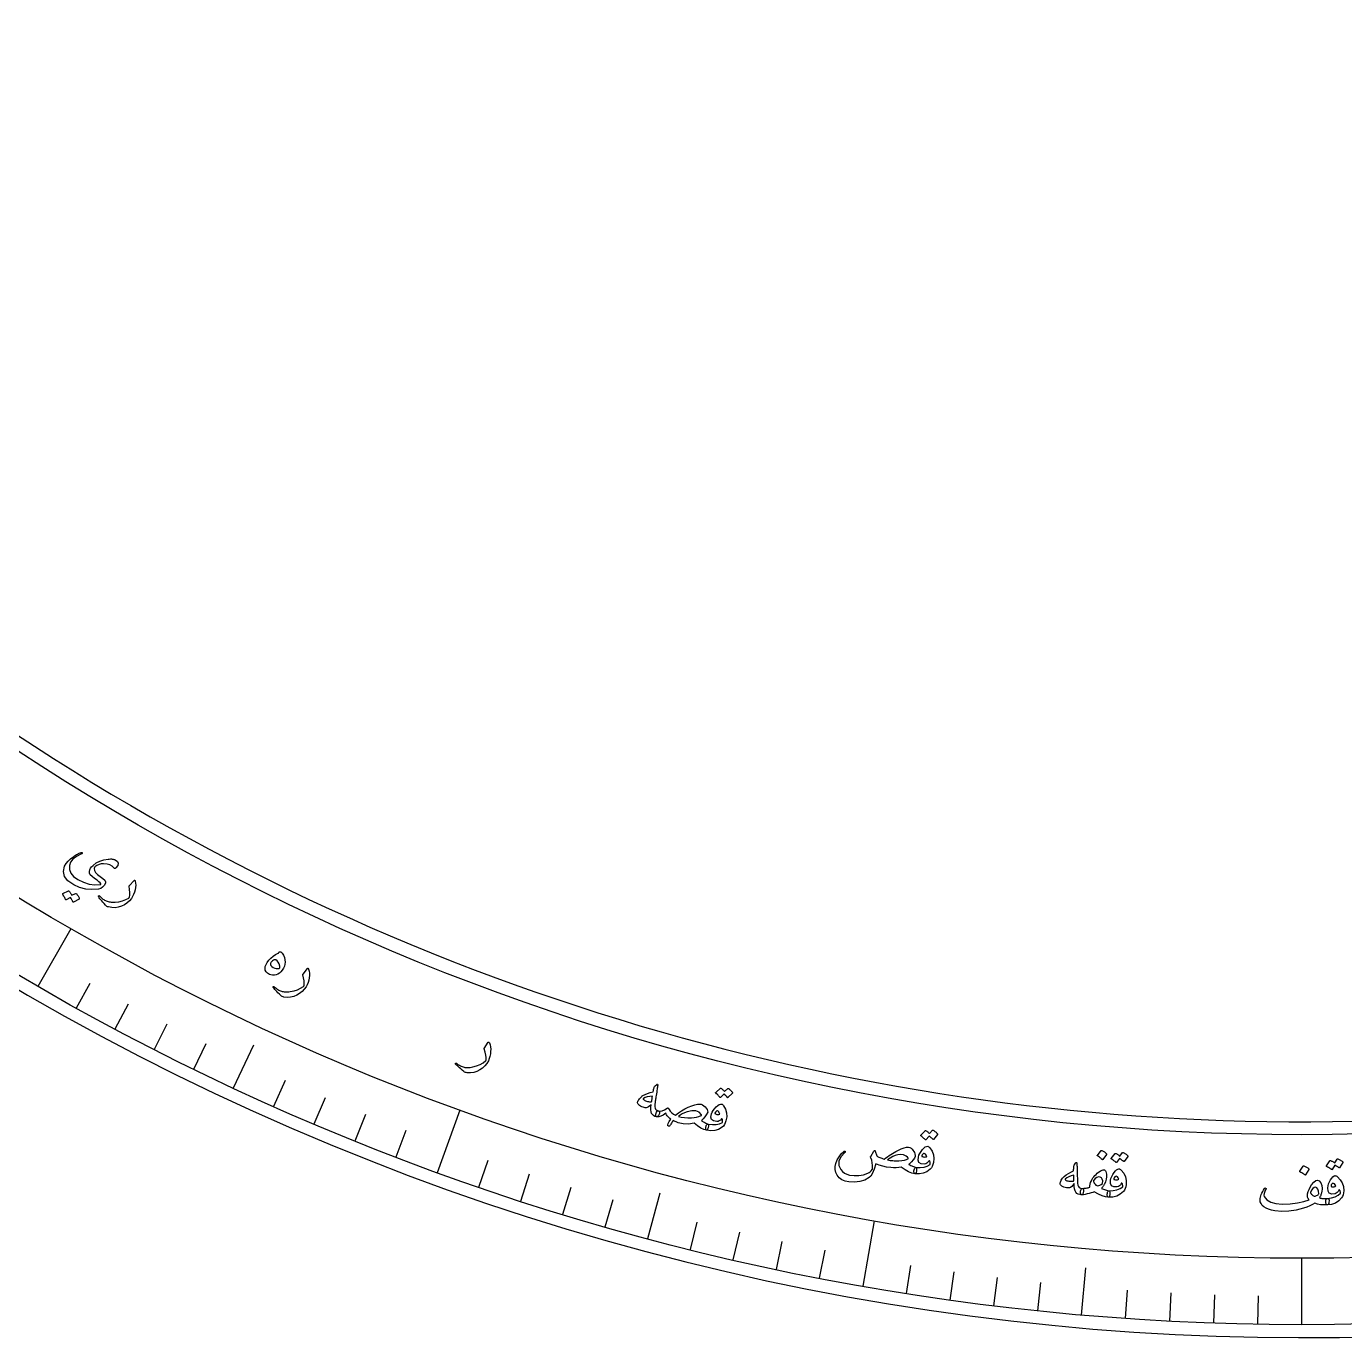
# Model space of a CAD drawing. Header units: millimetres. Extents: x -68 to 68, y -68 to 78.
# Drawn here: x -33.89 to 1.13, y -67.5 to -32.64 of the extents above; entities that cross this region are included whole.
import ezdxf

# ---------------------------------------------------------------- set-up
doc = ezdxf.new("R2010")
doc.units = ezdxf.units.MM
for name, color, linetype in [('CUT_INNER', 6, 'Continuous'), ('CUT_OUTER', 1, 'Continuous'), ('ENGRAVE', 7, 'Continuous'), ('ENGRAVE_FINE', 8, 'Continuous'), ('TEXT', 5, 'Continuous')]:
    doc.layers.add(name, color=color, linetype=linetype)

msp = doc.modelspace()

# ---------------------------------------------------------------- linework, layer by layer
at = {"layer": 'CUT_INNER'}
msp.add_arc((0.0001, -0.0002), 61.7624, 92.285139, 12.656461, dxfattribs=at)
at = {"layer": 'CUT_OUTER'}
msp.add_arc((0.0002, -0.0002), 67.4998, 179.843006, 0.000133, dxfattribs=at)
at = {"layer": 'ENGRAVE'}
for points in [[(-33.5779, -58.1586), (-32.6943, -56.6282)], [(-28.3812, -60.8638), (-27.8478, -59.7198)], [(-22.9686, -63.1058), (-22.3642, -61.4452)], [(-17.3812, -64.8675), (-17.0545, -63.6482)], [(-11.6615, -66.1355), (-11.3546, -64.3952)], [(0, -67.1557), (0, -65.3886)], [(-5.853, -66.9002), (-5.743, -65.6428)]]:
    msp.add_lwpolyline(points, dxfattribs=at)
for radius in [67.1557, 65.3886, 62.1068]:
    msp.add_circle((0, 0), radius, dxfattribs=at)
at = {"layer": 'ENGRAVE_FINE'}
for points in [[(-32.5578, -58.7357), (-32.1906, -58.0733)], [(-31.5277, -59.295), (-31.1722, -58.6263)], [(-30.4881, -59.8362), (-30.1442, -59.1614)], [(-29.4391, -60.3592), (-29.1071, -59.6785)], [(-27.3147, -61.3498), (-27.0067, -60.658)], [(-26.2398, -61.8172), (-25.9439, -61.12)], [(-25.157, -62.2657), (-24.8733, -61.5635)], [(-24.0665, -62.6953), (-23.7951, -61.9882)], [(-21.8638, -63.497), (-21.6172, -62.7809)], [(-20.7523, -63.8689), (-20.5182, -63.1486)], [(-19.6344, -64.2214), (-19.413, -63.4971)], [(-18.5106, -64.5543), (-18.3019, -63.8262)], [(-16.2464, -65.1609), (-16.0632, -64.4261)], [(-15.1068, -65.4346), (-14.9364, -64.6966)], [(-13.9625, -65.6882), (-13.805, -64.9474)], [(-12.8139, -65.9219), (-12.6694, -65.1785)], [(-10.5055, -66.329), (-10.387, -65.5809)], [(-9.3463, -66.5022), (-9.2409, -65.7522)], [(-8.1842, -66.6552), (-8.0919, -65.9035)], [(-7.0197, -66.7879), (-6.9405, -66.0347)], [(-4.6845, -66.9922), (-4.6317, -66.2367)], [(-3.5147, -67.0637), (-3.475, -66.3074)], [(-2.3437, -67.1148), (-2.3173, -66.358)], [(-1.172, -67.1455), (-1.1588, -66.3883)]]:
    msp.add_lwpolyline(points, dxfattribs=at)
at = {"layer": 'TEXT'}
for points in [[(-31.5685, -55.0151), (-31.6111, -54.967), (-31.6696, -54.9324), (-31.744, -54.9111), (-31.8343, -54.9032), (-31.8977, -54.9086), (-31.9572, -54.9245), (-32.0128, -54.9508), (-32.0645, -54.9877), (-32.0725, -54.9963), (-32.0788, -55.0066), (-32.0833, -55.0185), (-32.0859, -55.032), (-32.0803, -55.0819), (-32.0521, -55.1336), (-32.0012, -55.1869), (-31.9277, -55.2417), (-31.8546, -55.2949), (-31.8066, -55.3425), (-31.7838, -55.3846), (-31.7862, -55.4212), (-31.8189, -55.4818), (-31.8613, -55.5283), (-31.9133, -55.5605), (-31.975, -55.5783), (-32.1457, -55.5906), (-32.312, -55.5759), (-32.4736, -55.5342), (-32.6305, -55.4656), (-32.784, -55.3602), (-32.8751, -55.2419), (-32.9041, -55.1109), (-32.871, -54.9674), (-32.8338, -54.9), (-32.7813, -54.834), (-32.7137, -54.7694), (-32.6311, -54.7061), (-32.6058, -54.6899), (-32.5807, -54.6746), (-32.5558, -54.6603), (-32.531, -54.647), (-32.5063, -54.6347), (-32.4815, -54.6233), (-32.4565, -54.6127), (-32.4314, -54.6031), (-32.4192, -54.6001), (-32.4105, -54.6012), (-32.4053, -54.6062), (-32.4035, -54.6152), (-32.4049, -54.6243), (-32.4085, -54.632), (-32.4144, -54.6384), (-32.4225, -54.6435), (-32.5531, -54.7114), (-32.6504, -54.7847), (-32.7143, -54.8636), (-32.7446, -54.9483), (-32.7442, -55.0567), (-32.7072, -55.155), (-32.6335, -55.2431), (-32.5232, -55.3207), (-32.3677, -55.3961), (-32.216, -55.4439), (-32.0684, -55.4642), (-31.9249, -55.4569), (-31.9153, -55.4548), (-31.9096, -55.4504), (-31.9079, -55.4438), (-31.91, -55.4349), (-31.926, -55.4116), (-31.9592, -55.3805), (-32.0094, -55.3416), (-32.0768, -55.295), (-32.1436, -55.2445), (-32.1887, -55.196), (-32.2123, -55.1497), (-32.2144, -55.1056), (-32.202, -55.0624), (-32.1816, -55.0215), (-32.1532, -54.9827), (-32.1168, -54.9462), (-32.031, -54.8828), (-31.9352, -54.8341), (-31.8294, -54.8003), (-31.7135, -54.7811), (-31.6839, -54.7778), (-31.656, -54.7762), (-31.6299, -54.7763), (-31.6056, -54.7781), (-31.5831, -54.7814), (-31.5625, -54.786), (-31.5438, -54.792), (-31.5269, -54.7994), (-31.4682, -54.8409), (-31.4459, -54.89), (-31.4598, -54.9469), (-31.51, -55.0116), (-31.5285, -55.0262), (-31.5443, -55.0316), (-31.5577, -55.0279), (-31.5685, -55.0151)], [(-32.5744, -55.6911), (-32.5711, -55.6903), (-32.5675, -55.6908), (-32.5636, -55.6925), (-32.5593, -55.6956), (-32.5465, -55.7111), (-32.5346, -55.7269), (-32.5236, -55.7431), (-32.5134, -55.7595), (-32.5041, -55.7764), (-32.4956, -55.794), (-32.4878, -55.8122), (-32.4808, -55.831), (-32.4802, -55.8358), (-32.4811, -55.8401), (-32.4836, -55.8437), (-32.4877, -55.8466), (-32.6395, -55.9242), (-32.6426, -55.9246), (-32.6459, -55.9227), (-32.6492, -55.9186), (-32.6525, -55.9122), (-32.6544, -55.9071), (-32.6579, -55.8995), (-32.663, -55.8895), (-32.6698, -55.877), (-32.6782, -55.8619), (-32.6883, -55.844), (-32.7001, -55.8234), (-32.7136, -55.7999), (-32.833, -55.859), (-32.8376, -55.8603), (-32.8418, -55.8588), (-32.8454, -55.8546), (-32.8486, -55.8477), (-32.8513, -55.8417), (-32.8558, -55.8324), (-32.862, -55.82), (-32.87, -55.8044), (-32.8798, -55.7854), (-32.8919, -55.763), (-32.906, -55.7371), (-32.9223, -55.7078), (-32.9234, -55.7038), (-32.9231, -55.7007), (-32.9213, -55.6985), (-32.9182, -55.6971), (-32.7672, -55.6261), (-32.7639, -55.6253), (-32.7603, -55.6258), (-32.7564, -55.6276), (-32.7521, -55.6306), (-32.7408, -55.6432), (-32.7304, -55.6562), (-32.7209, -55.6697), (-32.7121, -55.6837), (-32.7042, -55.698), (-32.6969, -55.7126), (-32.6903, -55.7275), (-32.6845, -55.7426)], [(-31.0218, -55.3446), (-31.0192, -55.3422), (-31.0167, -55.3404), (-31.0144, -55.3394), (-31.0122, -55.3392), (-31.0074, -55.3413), (-31.0029, -55.3466), (-30.9988, -55.3548), (-30.995, -55.3661), (-30.985, -55.4187), (-30.9821, -55.4744), (-30.9865, -55.5335), (-30.998, -55.5958), (-31.0157, -55.66), (-31.0382, -55.7204), (-31.0657, -55.777), (-31.098, -55.8297), (-31.1523, -55.8926), (-31.2147, -55.9473), (-31.285, -55.9937), (-31.3633, -56.0319), (-31.4469, -56.0592), (-31.5322, -56.0718), (-31.6192, -56.0696), (-31.7077, -56.0525), (-31.73, -56.0454), (-31.7506, -56.0352), (-31.7695, -56.022), (-31.7866, -56.0056), (-31.8235, -55.9637), (-31.8566, -55.9254), (-31.8858, -55.8907), (-31.9112, -55.8597), (-31.9326, -55.8325), (-31.95, -55.809), (-31.9634, -55.7893), (-31.9728, -55.7734), (-31.9743, -55.7693), (-31.9749, -55.7656), (-31.9748, -55.7624), (-31.9738, -55.7597), (-31.9716, -55.7568), (-31.969, -55.7543), (-31.9659, -55.7524), (-31.9622, -55.7511), (-31.9583, -55.7508), (-31.9544, -55.7518), (-31.9504, -55.7542), (-31.9464, -55.758), (-31.9224, -55.7818), (-31.8988, -55.8035), (-31.8757, -55.8231), (-31.8531, -55.8407), (-31.8307, -55.8564), (-31.8084, -55.8702), (-31.7862, -55.8823), (-31.764, -55.8925), (-31.7411, -55.9012), (-31.7163, -55.9085), (-31.6899, -55.9144), (-31.6618, -55.9191), (-31.6319, -55.9222), (-31.6001, -55.9238), (-31.5666, -55.9239), (-31.5312, -55.9224), (-31.4282, -55.9113), (-31.3332, -55.8896), (-31.2464, -55.8574), (-31.1678, -55.8146), (-31.1621, -55.8107), (-31.1572, -55.8054), (-31.1531, -55.7985), (-31.1497, -55.7901), (-31.1413, -55.7341), (-31.1398, -55.6675), (-31.1453, -55.5902), (-31.1577, -55.5022), (-31.1576, -55.4971), (-31.1568, -55.4929), (-31.1555, -55.4896), (-31.1536, -55.4871)], [(-27.1604, -57.2402), (-27.1426, -57.2404), (-27.1255, -57.2468), (-27.109, -57.2595), (-27.0931, -57.2784), (-27.0587, -57.3361), (-27.0342, -57.3949), (-27.0198, -57.4546), (-27.0154, -57.5153), (-27.0202, -57.5742), (-27.0343, -57.63), (-27.0576, -57.6828), (-27.0903, -57.7325), (-27.1269, -57.7747), (-27.1664, -57.8089), (-27.2088, -57.8353), (-27.254, -57.8537), (-27.3001, -57.8639), (-27.3451, -57.8655), (-27.3889, -57.8585), (-27.4316, -57.8429), (-27.4832, -57.8137), (-27.5196, -57.7781), (-27.5408, -57.736), (-27.5469, -57.6876), (-27.5396, -57.6358), (-27.52, -57.5818), (-27.488, -57.5255), (-27.4437, -57.4671), (-27.3899, -57.4101), (-27.3304, -57.36), (-27.2651, -57.3169), (-27.1941, -57.2806), (-27.1914, -57.2787), (-27.1881, -57.2746), (-27.1844, -57.2684), (-27.1802, -57.2601), (-27.1753, -57.2512), (-27.1704, -57.2449), (-27.1654, -57.2412), (-27.1604, -57.2402)], [(-27.1719, -57.6838), (-27.1605, -57.6782), (-27.1541, -57.6671), (-27.1527, -57.6505), (-27.1563, -57.6285), (-27.1756, -57.5667), (-27.1998, -57.5182), (-27.2289, -57.483), (-27.263, -57.4611), (-27.2818, -57.456), (-27.3022, -57.4576), (-27.3242, -57.4661), (-27.3479, -57.4813), (-27.3698, -57.4995), (-27.3863, -57.5169), (-27.3975, -57.5334), (-27.4032, -57.5491), (-27.4044, -57.5824), (-27.3933, -57.6119), (-27.3698, -57.6375), (-27.3341, -57.6593), (-27.2912, -57.6763), (-27.2499, -57.6861), (-27.2101, -57.6886), (-27.1719, -57.6838)], [(-26.4186, -57.6839), (-26.4162, -57.6813), (-26.4139, -57.6793), (-26.4117, -57.6781), (-26.4096, -57.6777), (-26.4045, -57.6795), (-26.3996, -57.6843), (-26.3949, -57.6922), (-26.3902, -57.7032), (-26.3759, -57.7547), (-26.3686, -57.8101), (-26.3681, -57.8693), (-26.3745, -57.9324), (-26.3869, -57.9978), (-26.4044, -58.0598), (-26.4272, -58.1184), (-26.4552, -58.1736), (-26.5042, -58.2407), (-26.5619, -58.3003), (-26.6282, -58.3523), (-26.7031, -58.3966), (-26.7843, -58.4307), (-26.8682, -58.4502), (-26.9551, -58.455), (-27.0447, -58.4452), (-27.0676, -58.44), (-27.0889, -58.4315), (-27.1088, -58.4198), (-27.1271, -58.4049), (-27.1674, -58.3661), (-27.2034, -58.3306), (-27.2354, -58.2985), (-27.2632, -58.2696), (-27.2868, -58.2442), (-27.3061, -58.2222), (-27.321, -58.2037), (-27.3316, -58.1886), (-27.3334, -58.1846), (-27.3344, -58.181), (-27.3345, -58.1778), (-27.3337, -58.1751), (-27.3318, -58.1719), (-27.3294, -58.1693), (-27.3264, -58.1672), (-27.3229, -58.1655), (-27.3191, -58.1649), (-27.315, -58.1656), (-27.3109, -58.1677), (-27.3066, -58.1711), (-27.2807, -58.1929), (-27.2554, -58.2126), (-27.2308, -58.2303), (-27.2068, -58.246), (-27.1833, -58.2598), (-27.1599, -58.2718), (-27.1368, -58.282), (-27.1139, -58.2904), (-27.0903, -58.2971), (-27.065, -58.3024), (-27.0382, -58.3062), (-27.0098, -58.3085), (-26.9797, -58.3092), (-26.948, -58.3082), (-26.9145, -58.3055), (-26.8794, -58.3012), (-26.7776, -58.2818), (-26.6847, -58.2525), (-26.6009, -58.2132), (-26.5259, -58.1642), (-26.5206, -58.1599), (-26.5161, -58.1541), (-26.5126, -58.1469), (-26.5099, -58.1383), (-26.506, -58.0818), (-26.51, -58.0153), (-26.5218, -57.9387), (-26.5413, -57.852), (-26.5416, -57.8469), (-26.5412, -57.8427), (-26.5401, -57.8393), (-26.5384, -57.8367)], [(-21.6175, -59.6495), (-21.6153, -59.6467), (-21.6132, -59.6445), (-21.6111, -59.6432), (-21.609, -59.6426), (-21.6038, -59.6439), (-21.5985, -59.6483), (-21.5931, -59.6558), (-21.5876, -59.6664), (-21.5691, -59.7166), (-21.5573, -59.7711), (-21.552, -59.8301), (-21.5532, -59.8935), (-21.5602, -59.9597), (-21.5727, -60.0229), (-21.5905, -60.0832), (-21.6139, -60.1405), (-21.6573, -60.2114), (-21.7099, -60.2755), (-21.7717, -60.3327), (-21.8428, -60.3831), (-21.9209, -60.4237), (-22.003, -60.45), (-22.0892, -60.4619), (-22.1793, -60.4594), (-22.2025, -60.456), (-22.2245, -60.4494), (-22.2452, -60.4393), (-22.2647, -60.426), (-22.308, -60.3906), (-22.3469, -60.3582), (-22.3813, -60.3287), (-22.4114, -60.3023), (-22.437, -60.2788), (-22.458, -60.2585), (-22.4744, -60.2412), (-22.4862, -60.2271), (-22.4883, -60.2232), (-22.4896, -60.2197), (-22.4899, -60.2166), (-22.4894, -60.2138), (-22.4878, -60.2105), (-22.4856, -60.2076), (-22.4828, -60.2053), (-22.4794, -60.2034), (-22.4756, -60.2024), (-22.4716, -60.2028), (-22.4672, -60.2045), (-22.4627, -60.2076), (-22.4351, -60.2272), (-22.4083, -60.2447), (-22.3823, -60.2604), (-22.3572, -60.2741), (-22.3326, -60.2859), (-22.3083, -60.2959), (-22.2844, -60.3042), (-22.2609, -60.3107), (-22.2368, -60.3155), (-22.2112, -60.3187), (-22.1842, -60.3203), (-22.1557, -60.3203), (-22.1256, -60.3185), (-22.0941, -60.315), (-22.061, -60.3096), (-22.0263, -60.3023), (-21.9264, -60.2747), (-21.8363, -60.2379), (-21.7559, -60.1919), (-21.6852, -60.1369), (-21.6802, -60.1322), (-21.6762, -60.1261), (-21.6733, -60.1186), (-21.6714, -60.1098), (-21.6721, -60.0532), (-21.6815, -59.9872), (-21.6995, -59.9118), (-21.726, -59.827), (-21.7267, -59.822), (-21.7267, -59.8178), (-21.7259, -59.8143), (-21.7244, -59.8115)], [(-17.1413, -60.7727), (-17.1275, -60.7643), (-17.1188, -60.7653), (-17.1152, -60.7756), (-17.1166, -60.7953), (-17.1185, -60.8069), (-17.121, -60.823), (-17.124, -60.8436), (-17.1275, -60.8688), (-17.1317, -60.8986), (-17.1369, -60.9333), (-17.1429, -60.9729), (-17.1498, -61.0174), (-17.1565, -61.0612), (-17.1626, -61.1003), (-17.168, -61.1349), (-17.1726, -61.1649), (-17.1766, -61.1902), (-17.1799, -61.2107), (-17.1824, -61.2263), (-17.1841, -61.2372), (-17.1934, -61.306), (-17.1944, -61.3613), (-17.1871, -61.4029), (-17.1716, -61.4309), (-17.1587, -61.4436), (-17.1418, -61.4544), (-17.1209, -61.463), (-17.096, -61.4696), (-17.0819, -61.4761), (-17.0726, -61.4864), (-17.0681, -61.5005), (-17.0682, -61.5184), (-17.0722, -61.539), (-17.0786, -61.5592), (-17.0872, -61.5789), (-17.0983, -61.5983), (-17.1099, -61.6141), (-17.121, -61.6253), (-17.1315, -61.6316), (-17.1415, -61.6333), (-17.1892, -61.6195), (-17.2281, -61.5993), (-17.258, -61.5728), (-17.2789, -61.54), (-17.2921, -61.4967), (-17.2979, -61.443), (-17.2963, -61.3788), (-17.2873, -61.3042), (-17.3253, -61.3405), (-17.3611, -61.3673), (-17.3948, -61.3846), (-17.4263, -61.3924), (-17.4499, -61.3918), (-17.4763, -61.3866), (-17.5057, -61.3769), (-17.5379, -61.3626), (-17.5711, -61.3446), (-17.5981, -61.3267), (-17.619, -61.3092), (-17.6339, -61.2919), (-17.6444, -61.2728), (-17.6497, -61.2545), (-17.6497, -61.2369), (-17.6447, -61.22), (-17.6344, -61.2002), (-17.6205, -61.1789), (-17.603, -61.1562), (-17.582, -61.132), (-17.5594, -61.1082), (-17.5403, -61.0895), (-17.5246, -61.0759), (-17.5124, -61.0675), (-17.4493, -61.037), (-17.3825, -61.0104), (-17.312, -60.9878), (-17.2377, -60.9691), (-17.2303, -60.9335), (-17.2235, -60.903), (-17.2173, -60.8774), (-17.2118, -60.8567), (-17.2059, -60.8398), (-17.1985, -60.8252), (-17.1896, -60.813), (-17.1792, -60.8032)], [(-15.2522, -60.8791), (-15.2493, -60.8774), (-15.2458, -60.8768), (-15.2417, -60.8774), (-15.2368, -60.8791), (-15.2207, -60.8903), (-15.2053, -60.902), (-15.1907, -60.9143), (-15.1768, -60.9271), (-15.1635, -60.9406), (-15.1509, -60.955), (-15.1387, -60.9701), (-15.1271, -60.9861), (-15.1253, -60.9906), (-15.125, -60.9949), (-15.1264, -60.9991), (-15.1294, -61.0031), (-15.251, -61.1207), (-15.2539, -61.1219), (-15.2574, -61.121), (-15.2616, -61.118), (-15.2664, -61.1129), (-15.2696, -61.1086), (-15.2749, -61.1023), (-15.2823, -61.0942), (-15.292, -61.0842), (-15.3039, -61.0721), (-15.3181, -61.0579), (-15.3347, -61.0415), (-15.3537, -61.023), (-15.4497, -61.1136), (-15.4538, -61.1161), (-15.458, -61.1159), (-15.4626, -61.1129), (-15.4674, -61.1072), (-15.4716, -61.1022), (-15.4782, -61.0947), (-15.4874, -61.0846), (-15.499, -61.0719), (-15.5133, -61.0566), (-15.5305, -61.0386), (-15.5507, -61.0179), (-15.5738, -60.9944), (-15.5759, -60.991), (-15.5764, -60.9879), (-15.5754, -60.9852), (-15.5728, -60.983), (-15.4502, -60.872), (-15.4473, -60.8703), (-15.4438, -60.8697), (-15.4397, -60.8703), (-15.4348, -60.872), (-15.4209, -60.8808), (-15.4077, -60.8903), (-15.3952, -60.9005), (-15.3832, -60.9113), (-15.3719, -60.9228), (-15.3612, -60.9347), (-15.3511, -60.947), (-15.3416, -60.9598)], [(-17.2564, -61.0835), (-17.3285, -61.0875), (-17.3921, -61.0994), (-17.4473, -61.1194), (-17.4941, -61.1474), (-17.498, -61.1519), (-17.4992, -61.1567), (-17.4978, -61.1618), (-17.4938, -61.1671), (-17.4772, -61.1806), (-17.4584, -61.1927), (-17.4375, -61.2032), (-17.4145, -61.2123), (-17.3893, -61.2199), (-17.3619, -61.226), (-17.3324, -61.2306), (-17.3008, -61.2337), (-17.2957, -61.2336), (-17.2901, -61.2324), (-17.2839, -61.2301), (-17.2772, -61.2267), (-17.2741, -61.2115), (-17.2711, -61.1955), (-17.2683, -61.1788), (-17.2656, -61.1613), (-17.2631, -61.143), (-17.2607, -61.1239), (-17.2585, -61.1041), (-17.2564, -61.0835)], [(-16.7077, -61.7308), (-16.7306, -61.7663), (-16.7491, -61.7963), (-16.7631, -61.821), (-16.7728, -61.8403), (-16.7809, -61.8558), (-16.79, -61.8674), (-16.8, -61.8751), (-16.8108, -61.8788), (-16.8205, -61.879), (-16.8292, -61.8773), (-16.8368, -61.8736), (-16.8434, -61.868), (-16.8472, -61.8452), (-16.8356, -61.8085), (-16.8086, -61.7579), (-16.7664, -61.6933), (-16.7912, -61.6771), (-16.8133, -61.66), (-16.8328, -61.6422), (-16.8496, -61.6237), (-16.8645, -61.6037), (-16.8783, -61.5816), (-16.8911, -61.5573), (-16.9027, -61.5308), (-16.9691, -61.5826), (-17.0311, -61.6169), (-17.0886, -61.6338), (-17.1415, -61.6333), (-17.1506, -61.6294), (-17.1574, -61.6215), (-17.1619, -61.6096), (-17.164, -61.5937), (-17.1631, -61.5592), (-17.1572, -61.529), (-17.1464, -61.5031), (-17.1307, -61.4815), (-17.1213, -61.4732), (-17.1123, -61.4685), (-17.1039, -61.4673), (-17.096, -61.4696), (-17.0522, -61.4787), (-16.9994, -61.4704), (-16.9378, -61.4447), (-16.8672, -61.4016), (-16.8589, -61.3965), (-16.8514, -61.3942), (-16.8447, -61.3946), (-16.8387, -61.3977), (-16.8354, -61.3999), (-16.8323, -61.4029), (-16.8294, -61.4065), (-16.8266, -61.4108), (-16.8239, -61.4156), (-16.821, -61.4206), (-16.8179, -61.426), (-16.8147, -61.4316), (-16.7831, -61.4837), (-16.7437, -61.5269), (-16.6963, -61.5611), (-16.6412, -61.5864), (-16.5649, -61.5242), (-16.4829, -61.4677), (-16.3954, -61.4172), (-16.3023, -61.3724), (-16.2124, -61.3364), (-16.1322, -61.3109), (-16.0617, -61.296), (-16.0008, -61.2917), (-15.9635, -61.2971), (-15.9268, -61.3114), (-15.8907, -61.3346), (-15.8551, -61.3666), (-15.8249, -61.4019), (-15.8034, -61.4374), (-15.7907, -61.4731), (-15.7868, -61.5089), (-15.824, -61.5757), (-15.8644, -61.6347), (-15.9079, -61.6857), (-15.9546, -61.7289), (-15.9298, -61.7446), (-15.9058, -61.7593), (-15.8824, -61.7729), (-15.8597, -61.7855), (-15.8377, -61.7968), (-15.8163, -61.8066), (-15.7955, -61.8149), (-15.7752, -61.8217), (-15.7685, -61.8265), (-15.7648, -61.8365), (-15.7642, -61.8519), (-15.7667, -61.8726), (-15.7767, -61.924), (-15.7885, -61.9601), (-15.802, -61.9809), (-15.8172, -61.9863), (-15.8929, -61.9659), (-15.9733, -61.9283), (-16.0582, -61.8735), (-16.1476, -61.8016), (-16.2955, -61.8211), (-16.4382, -61.8158), (-16.5757, -61.7857), (-16.7077, -61.7308)], [(-15.9525, -61.5773), (-16.0149, -61.5069), (-16.0995, -61.4702), (-16.2064, -61.4674), (-16.3357, -61.4982), (-16.4028, -61.5232), (-16.4629, -61.5518), (-16.5159, -61.5839), (-16.5619, -61.6195), (-16.4893, -61.6377), (-16.4073, -61.6497), (-16.3158, -61.6555), (-16.2149, -61.6551), (-16.1484, -61.6494), (-16.0834, -61.6379), (-16.0198, -61.6206), (-15.9577, -61.5974), (-15.9517, -61.594), (-15.9488, -61.5895), (-15.9491, -61.5839), (-15.9525, -61.5773)], [(-15.4173, -61.2912), (-15.4052, -61.2961), (-15.3927, -61.3051), (-15.3798, -61.3181), (-15.3664, -61.3351), (-15.3143, -61.4291), (-15.2861, -61.5273), (-15.2818, -61.6298), (-15.3016, -61.7364), (-15.3208, -61.7898), (-15.3442, -61.8358), (-15.3719, -61.8744), (-15.4039, -61.9055), (-15.497, -61.9632), (-15.597, -61.9959), (-15.7038, -62.0036), (-15.8172, -61.9863), (-15.8277, -61.9809), (-15.8352, -61.9705), (-15.8398, -61.9554), (-15.8414, -61.9354), (-15.8412, -61.9246), (-15.8401, -61.9138), (-15.8381, -61.903), (-15.8352, -61.8921), (-15.8319, -61.8815), (-15.8283, -61.8715), (-15.8244, -61.862), (-15.8204, -61.853), (-15.8113, -61.8381), (-15.8007, -61.8279), (-15.7887, -61.8224), (-15.7752, -61.8217), (-15.664, -61.8347), (-15.5639, -61.8315), (-15.475, -61.8122), (-15.3972, -61.7769), (-15.3939, -61.7503), (-15.3926, -61.7289), (-15.3932, -61.7126), (-15.3959, -61.7013), (-15.3999, -61.6912), (-15.4043, -61.6842), (-15.4089, -61.6802), (-15.4138, -61.6793), (-15.4174, -61.6797), (-15.4204, -61.6806), (-15.4229, -61.6822), (-15.4247, -61.6844), (-15.4514, -61.7161), (-15.4802, -61.7386), (-15.511, -61.7518), (-15.5439, -61.7557), (-15.6327, -61.7405), (-15.6866, -61.7016), (-15.7054, -61.6392), (-15.6892, -61.5534), (-15.6696, -61.5067), (-15.6422, -61.4601), (-15.607, -61.4136), (-15.5642, -61.367), (-15.5217, -61.3283), (-15.4831, -61.3028), (-15.4483, -61.2904), (-15.4173, -61.2912)], [(-15.5272, -61.4737), (-15.5466, -61.4743), (-15.5643, -61.4843), (-15.5803, -61.5037), (-15.5945, -61.5326), (-15.5956, -61.5375), (-15.5962, -61.541), (-15.5961, -61.5432), (-15.5955, -61.5441), (-15.5782, -61.5532), (-15.5602, -61.5603), (-15.5415, -61.5654), (-15.522, -61.5685), (-15.5043, -61.5692), (-15.4892, -61.5675), (-15.4767, -61.5635), (-15.4667, -61.5571), (-15.4798, -61.5225), (-15.4943, -61.4971), (-15.5101, -61.4808), (-15.5272, -61.4737)], [(-9.8146, -61.9884), (-9.8119, -61.9865), (-9.8085, -61.9856), (-9.8043, -61.9858), (-9.7993, -61.987), (-9.7823, -61.9968), (-9.7659, -62.0071), (-9.7503, -62.0181), (-9.7353, -62.0296), (-9.7209, -62.0419), (-9.707, -62.0551), (-9.6935, -62.0691), (-9.6806, -62.084), (-9.6783, -62.0883), (-9.6777, -62.0926), (-9.6787, -62.0969), (-9.6814, -62.1011), (-9.7921, -62.229), (-9.7948, -62.2305), (-9.7984, -62.2299), (-9.8029, -62.2273), (-9.8082, -62.2226), (-9.8116, -62.2186), (-9.8175, -62.2128), (-9.8256, -62.2054), (-9.8361, -62.1962), (-9.8491, -62.1853), (-9.8645, -62.1724), (-9.8825, -62.1575), (-9.903, -62.1407), (-9.9907, -62.2395), (-9.9945, -62.2423), (-9.9988, -62.2425), (-10.0036, -62.2399), (-10.0089, -62.2346), (-10.0135, -62.2301), (-10.0207, -62.2232), (-10.0307, -62.2139), (-10.0434, -62.2023), (-10.059, -62.1883), (-10.0778, -62.1719), (-10.0997, -62.153), (-10.1247, -62.1317), (-10.1272, -62.1285), (-10.128, -62.1255), (-10.1272, -62.1227), (-10.1248, -62.1203), (-10.0125, -61.9989), (-10.0098, -61.9969), (-10.0063, -61.996), (-10.0021, -61.9962), (-9.9971, -61.9975), (-9.9826, -62.0051), (-9.9686, -62.0133), (-9.9551, -62.0224), (-9.9423, -62.0321), (-9.93, -62.0425), (-9.9183, -62.0534), (-9.9072, -62.0648), (-9.8966, -62.0767)], [(-10.9261, -62.9809), (-11.0335, -62.9654), (-11.1348, -62.9439), (-11.23, -62.9163), (-11.3189, -62.8827), (-11.3677, -63.0223), (-11.4136, -63.1294), (-11.4566, -63.2039), (-11.4967, -63.2458), (-11.6172, -63.31), (-11.7475, -63.3509), (-11.8876, -63.3683), (-12.0372, -63.3623), (-12.1397, -63.3417), (-12.2259, -63.305), (-12.2958, -63.252), (-12.3493, -63.1829), (-12.3849, -63.1065), (-12.4027, -63.0291), (-12.4028, -62.9509), (-12.3853, -62.8719), (-12.3473, -62.7752), (-12.2987, -62.6898), (-12.2397, -62.6155), (-12.1701, -62.5524), (-12.1614, -62.5459), (-12.1537, -62.5421), (-12.147, -62.541), (-12.1413, -62.5426), (-12.136, -62.546), (-12.1326, -62.55), (-12.131, -62.5547), (-12.1312, -62.5599), (-12.1328, -62.5655), (-12.1357, -62.5711), (-12.1398, -62.5767), (-12.1451, -62.5822), (-12.2505, -62.6966), (-12.3039, -62.81), (-12.3053, -62.9225), (-12.2542, -63.0341), (-12.2107, -63.0855), (-12.1574, -63.1264), (-12.0943, -63.1569), (-12.0214, -63.1769), (-11.8939, -63.1926), (-11.7701, -63.1902), (-11.6501, -63.1698), (-11.534, -63.1315), (-11.4998, -63.1136), (-11.4686, -63.0911), (-11.4405, -63.064), (-11.4154, -63.0322), (-11.4122, -63.0275), (-11.4101, -63.0216), (-11.4089, -63.0147), (-11.4088, -63.0065), (-11.4074, -62.9251), (-11.4146, -62.8496), (-11.4302, -62.78), (-11.4543, -62.7162), (-11.4586, -62.7053), (-11.4606, -62.6958), (-11.4602, -62.6878), (-11.4575, -62.6811), (-11.3721, -62.5393), (-11.366, -62.532), (-11.3603, -62.527), (-11.355, -62.5244), (-11.3502, -62.5241), (-11.3466, -62.5256), (-11.3433, -62.5287), (-11.3404, -62.5334), (-11.3377, -62.5398), (-11.2901, -62.6692), (-11.2763, -62.6808), (-11.2594, -62.692), (-11.2394, -62.7028), (-11.2164, -62.7131), (-11.1904, -62.7233), (-11.1617, -62.7335), (-11.1302, -62.7436), (-11.0959, -62.7537), (-11.0543, -62.7222), (-11.0118, -62.6914), (-10.9684, -62.6615), (-10.9241, -62.6325), (-10.8789, -62.6043), (-10.8329, -62.577), (-10.7859, -62.5505), (-10.7381, -62.5248), (-10.6477, -62.4816), (-10.5694, -62.4531), (-10.5032, -62.4391), (-10.449, -62.4398), (-10.4154, -62.4489), (-10.385, -62.4644), (-10.3578, -62.4862), (-10.3338, -62.5145), (-10.3127, -62.5476), (-10.2958, -62.582), (-10.2832, -62.6175), (-10.2748, -62.6543), (-10.2744, -62.6613), (-10.2748, -62.6686), (-10.2759, -62.6763), (-10.2778, -62.6844), (-10.2966, -62.7294), (-10.3269, -62.7768), (-10.369, -62.8265), (-10.4227, -62.8786), (-10.4299, -62.8837), (-10.4363, -62.8879), (-10.4417, -62.8913), (-10.4464, -62.8938), (-10.4195, -62.9083), (-10.3934, -62.9215), (-10.3681, -62.9335), (-10.3435, -62.9443), (-10.3196, -62.9538), (-10.2965, -62.9618), (-10.274, -62.9684), (-10.2523, -62.9736), (-10.2452, -62.9777), (-10.2407, -62.9874), (-10.2387, -63.0027), (-10.2394, -63.0235), (-10.2448, -63.0756), (-10.2533, -63.1126), (-10.265, -63.1345), (-10.2796, -63.1413), (-10.3613, -63.1276), (-10.4499, -63.0947), (-10.5453, -63.0425), (-10.6475, -62.9712), (-10.7119, -62.9811), (-10.7798, -62.986), (-10.8512, -62.9859), (-10.9261, -62.9809)], [(-10.5843, -62.6429), (-10.6616, -62.6358), (-10.7356, -62.6411), (-10.8062, -62.6589), (-10.8736, -62.6892), (-11.0115, -62.7763), (-10.9785, -62.7824), (-10.9444, -62.7875), (-10.9091, -62.7916), (-10.8727, -62.7947), (-10.8349, -62.7968), (-10.7956, -62.798), (-10.7546, -62.7982), (-10.712, -62.7974), (-10.6304, -62.7922), (-10.5607, -62.7809), (-10.503, -62.7638), (-10.4573, -62.7408), (-10.4836, -62.7029), (-10.5135, -62.674), (-10.5471, -62.654), (-10.5843, -62.6429)], [(-9.9427, -62.4135), (-9.9302, -62.4174), (-9.917, -62.4252), (-9.9029, -62.437), (-9.8881, -62.4527), (-9.8279, -62.5418), (-9.7911, -62.6371), (-9.7778, -62.7388), (-9.7881, -62.8468), (-9.8025, -62.9016), (-9.8218, -62.9495), (-9.846, -62.9904), (-9.8751, -63.0243), (-9.9627, -63.0899), (-10.0594, -63.1313), (-10.1651, -63.1485), (-10.2796, -63.1413), (-10.2906, -63.1367), (-10.299, -63.1271), (-10.3049, -63.1124), (-10.3082, -63.0926), (-10.3089, -63.0819), (-10.3088, -63.071), (-10.3078, -63.0601), (-10.3059, -63.049), (-10.3035, -63.0382), (-10.3008, -63.0278), (-10.2978, -63.018), (-10.2945, -63.0088), (-10.2868, -62.9931), (-10.2772, -62.982), (-10.2657, -62.9755), (-10.2523, -62.9736), (-10.1404, -62.9766), (-10.041, -62.9646), (-9.9541, -62.9376), (-9.8798, -62.8955), (-9.8788, -62.8688), (-9.8794, -62.8473), (-9.8815, -62.8311), (-9.8851, -62.8201), (-9.8901, -62.8104), (-9.895, -62.8038), (-9.8999, -62.8003), (-9.9049, -62.7998), (-9.9084, -62.8005), (-9.9114, -62.8017), (-9.9137, -62.8035), (-9.9154, -62.8058), (-9.9391, -62.8398), (-9.9658, -62.8647), (-9.9953, -62.8806), (-10.0277, -62.8874), (-10.1176, -62.8801), (-10.1746, -62.8461), (-10.1989, -62.7856), (-10.1904, -62.6987), (-10.1749, -62.6505), (-10.1518, -62.6017), (-10.1209, -62.5522), (-10.0823, -62.502), (-10.0434, -62.4597), (-10.0072, -62.4309), (-9.9736, -62.4155), (-9.9427, -62.4135)], [(-10.036, -62.605), (-10.0553, -62.6073), (-10.0721, -62.6188), (-10.0863, -62.6396), (-10.0979, -62.6697), (-10.0986, -62.6746), (-10.0988, -62.6781), (-10.0985, -62.6803), (-10.0978, -62.6811), (-10.0799, -62.6887), (-10.0613, -62.6942), (-10.0422, -62.6976), (-10.0225, -62.699), (-10.0048, -62.6981), (-9.9899, -62.6951), (-9.9778, -62.69), (-9.9684, -62.6827), (-9.9845, -62.6495), (-10.0012, -62.6254), (-10.0184, -62.6106), (-10.036, -62.605)], [(-5.3322, -62.528), (-5.3296, -62.5258), (-5.3263, -62.5247), (-5.3221, -62.5246), (-5.317, -62.5255), (-5.2822, -62.5434), (-5.2497, -62.5643), (-5.2196, -62.5884), (-5.1918, -62.6156), (-5.1892, -62.6196), (-5.1883, -62.6235), (-5.1889, -62.6272), (-5.1912, -62.6308), (-5.2906, -62.7665), (-5.2941, -62.7696), (-5.2984, -62.7701), (-5.3034, -62.7679), (-5.3091, -62.763), (-5.314, -62.7588), (-5.3218, -62.7524), (-5.3324, -62.744), (-5.3459, -62.7333), (-5.3625, -62.7206), (-5.3825, -62.7056), (-5.4057, -62.6884), (-5.4322, -62.6691), (-5.4357, -62.6659), (-5.4373, -62.663), (-5.4371, -62.6601), (-5.435, -62.6575)], [(-4.7684, -62.5792), (-4.7659, -62.577), (-4.7625, -62.5759), (-4.7583, -62.5757), (-4.7532, -62.5766), (-4.7355, -62.5849), (-4.7183, -62.5939), (-4.7018, -62.6035), (-4.686, -62.6138), (-4.6706, -62.6249), (-4.6557, -62.6369), (-4.6412, -62.6498), (-4.6271, -62.6636), (-4.6245, -62.6677), (-4.6235, -62.6719), (-4.6241, -62.6763), (-4.6265, -62.6807), (-4.7265, -62.8171), (-4.7291, -62.8188), (-4.7327, -62.8186), (-4.7373, -62.8163), (-4.743, -62.8121), (-4.7468, -62.8083), (-4.7531, -62.8031), (-4.7618, -62.7963), (-4.773, -62.7881), (-4.7868, -62.7782), (-4.8032, -62.7666), (-4.8224, -62.7532), (-4.8441, -62.7381), (-4.9236, -62.8436), (-4.9271, -62.8468), (-4.9314, -62.8473), (-4.9363, -62.8451), (-4.9421, -62.8403), (-4.947, -62.8361), (-4.9548, -62.8298), (-4.9656, -62.8214), (-4.9791, -62.8109), (-4.9958, -62.7982), (-5.0159, -62.7833), (-5.0392, -62.7663), (-5.0659, -62.7471), (-5.0686, -62.744), (-5.0696, -62.7411), (-5.0691, -62.7383), (-5.0668, -62.7357), (-4.9647, -62.6056), (-4.9622, -62.6034), (-4.9589, -62.6023), (-4.9546, -62.6021), (-4.9496, -62.603), (-4.9344, -62.6093), (-4.9198, -62.6165), (-4.9057, -62.6244), (-4.8921, -62.6331), (-4.8791, -62.6424), (-4.8665, -62.6524), (-4.8545, -62.6628), (-4.8429, -62.6738)], [(-6.0071, -62.8574), (-5.995, -62.8467), (-5.9863, -62.8462), (-5.9808, -62.8557), (-5.9787, -62.8753), (-5.9785, -62.8871), (-5.9781, -62.9034), (-5.9774, -62.9242), (-5.9763, -62.9495), (-5.9752, -62.9796), (-5.974, -63.0147), (-5.9729, -63.0547), (-5.9717, -63.0997), (-5.9705, -63.144), (-5.9695, -63.1836), (-5.9686, -63.2186), (-5.9678, -63.249), (-5.9672, -63.2746), (-5.9668, -63.2953), (-5.9664, -63.3111), (-5.9662, -63.3221), (-5.963, -63.3915), (-5.9542, -63.446), (-5.9396, -63.4857), (-5.9193, -63.5104), (-5.9044, -63.5207), (-5.8858, -63.5282), (-5.8637, -63.533), (-5.838, -63.535), (-5.823, -63.5389), (-5.812, -63.5474), (-5.805, -63.5604), (-5.802, -63.5781), (-5.8022, -63.5991), (-5.8048, -63.6201), (-5.8099, -63.641), (-5.8172, -63.662), (-5.8259, -63.6797), (-5.8348, -63.6927), (-5.844, -63.7008), (-5.8535, -63.7042), (-5.903, -63.6992), (-5.9448, -63.6863), (-5.9789, -63.6656), (-6.0054, -63.637), (-6.0261, -63.5967), (-6.0414, -63.5449), (-6.0513, -63.4815), (-6.0558, -63.4065), (-6.0867, -63.449), (-6.1172, -63.4817), (-6.1472, -63.5048), (-6.1768, -63.5182), (-6.2001, -63.5217), (-6.2271, -63.5213), (-6.2577, -63.517), (-6.2919, -63.5088), (-6.3278, -63.4969), (-6.3575, -63.4842), (-6.3813, -63.4707), (-6.399, -63.4563), (-6.4127, -63.4394), (-6.4212, -63.4223), (-6.4244, -63.405), (-6.4224, -63.3875), (-6.4159, -63.3661), (-6.406, -63.3427), (-6.3929, -63.3172), (-6.3765, -63.2897), (-6.3585, -63.2622), (-6.3431, -63.2404), (-6.3301, -63.2243), (-6.3196, -63.2138), (-6.2629, -63.1725), (-6.2019, -63.1344), (-6.1366, -63.0996), (-6.0669, -63.0679), (-6.0659, -63.0316), (-6.0646, -63.0003), (-6.0632, -62.974), (-6.0615, -62.9527), (-6.0587, -62.935), (-6.054, -62.9193), (-6.0474, -62.9057), (-6.0389, -62.8942)], [(-4.8616, -63.0132), (-4.8489, -63.0161), (-4.8351, -63.0228), (-4.8201, -63.0334), (-4.8041, -63.0479), (-4.7369, -63.1318), (-4.6925, -63.2238), (-4.671, -63.3241), (-4.6725, -63.4326), (-4.6824, -63.4884), (-4.6978, -63.5377), (-4.7186, -63.5804), (-4.7449, -63.6165), (-4.8269, -63.6891), (-4.9199, -63.7381), (-5.0239, -63.7638), (-5.1386, -63.7659), (-5.1499, -63.7622), (-5.159, -63.7533), (-5.1661, -63.7391), (-5.1711, -63.7197), (-5.1726, -63.709), (-5.1734, -63.6982), (-5.1732, -63.6872), (-5.1723, -63.676), (-5.1707, -63.665), (-5.1689, -63.6545), (-5.1667, -63.6445), (-5.1642, -63.635), (-5.1578, -63.6187), (-5.1491, -63.6069), (-5.1382, -63.5995), (-5.125, -63.5965), (-5.0132, -63.5905), (-4.915, -63.5705), (-4.8306, -63.5365), (-4.76, -63.4886), (-4.7612, -63.4619), (-4.7635, -63.4405), (-4.7669, -63.4245), (-4.7714, -63.4139), (-4.7771, -63.4046), (-4.7825, -63.3984), (-4.7877, -63.3953), (-4.7927, -63.3952), (-4.7962, -63.3962), (-4.799, -63.3976), (-4.8012, -63.3996), (-4.8027, -63.4021), (-4.8236, -63.4379), (-4.8482, -63.4649), (-4.8763, -63.4831), (-4.9081, -63.4924), (-4.9982, -63.4924), (-5.0578, -63.4632), (-5.0869, -63.4049), (-5.0855, -63.3175), (-5.074, -63.2682), (-5.0548, -63.2177), (-5.028, -63.1658), (-4.9936, -63.1127), (-4.9583, -63.0674), (-4.9245, -63.0358), (-4.8923, -63.0177), (-4.8616, -63.0132)], [(0.0336, -62.9399), (0.0359, -62.9376), (0.0392, -62.9362), (0.0434, -62.9357), (0.0486, -62.9362), (0.0849, -62.951), (0.1191, -62.9691), (0.1513, -62.9905), (0.1814, -63.0152), (0.1843, -63.019), (0.1856, -63.0227), (0.1853, -63.0265), (0.1833, -63.0303), (0.0956, -63.174), (0.0923, -63.1774), (0.0881, -63.1782), (0.083, -63.1765), (0.0769, -63.1721), (0.0716, -63.1683), (0.0633, -63.1627), (0.0519, -63.1551), (0.0375, -63.1457), (0.0198, -63.1344), (-0.0014, -63.1212), (-0.0261, -63.1061), (-0.0543, -63.0891), (-0.058, -63.0862), (-0.0599, -63.0834), (-0.0599, -63.0806), (-0.058, -63.0777)], [(0.9348, -62.7536), (0.9371, -62.7512), (0.9404, -62.7498), (0.9445, -62.7492), (0.9497, -62.7496), (0.9681, -62.7563), (0.986, -62.7637), (1.0033, -62.7718), (1.02, -62.7806), (1.0363, -62.7903), (1.0523, -62.8009), (1.0679, -62.8124), (1.0832, -62.8249), (1.0862, -62.8287), (1.0875, -62.8328), (1.0873, -62.8372), (1.0854, -62.8418), (0.9981, -62.9868), (0.9957, -62.9887), (0.9921, -62.9888), (0.9873, -62.987), (0.9812, -62.9833), (0.9771, -62.9799), (0.9704, -62.9752), (0.9611, -62.9692), (0.9491, -62.9621), (0.9345, -62.9535), (0.9171, -62.9434), (0.8969, -62.9318), (0.8738, -62.9188), (0.8043, -63.0311), (0.801, -63.0346), (0.7968, -63.0354), (0.7917, -63.0337), (0.7855, -63.0294), (0.7802, -63.0257), (0.7719, -63.0202), (0.7604, -63.0128), (0.746, -63.0035), (0.7282, -62.9924), (0.7069, -62.9794), (0.6821, -62.9646), (0.6538, -62.9479), (0.6508, -62.9451), (0.6495, -62.9423), (0.6498, -62.9394), (0.6518, -62.9366), (0.7417, -62.7978), (0.744, -62.7954), (0.7472, -62.7939), (0.7514, -62.7934), (0.7565, -62.7938), (0.7722, -62.7987), (0.7874, -62.8045), (0.8022, -62.8111), (0.8165, -62.8185), (0.8303, -62.8267), (0.8437, -62.8354), (0.8567, -62.8447), (0.8692, -62.8546)], [(-6.0648, -63.1838), (-6.135, -63.2006), (-6.1955, -63.2238), (-6.2463, -63.2533), (-6.2873, -63.2892), (-6.2903, -63.2943), (-6.2906, -63.2993), (-6.2884, -63.304), (-6.2835, -63.3085), (-6.2647, -63.3188), (-6.2441, -63.3273), (-6.2216, -63.334), (-6.1973, -63.3388), (-6.1711, -63.3418), (-6.1432, -63.3429), (-6.1133, -63.3422), (-6.0817, -63.3396), (-6.0767, -63.3385), (-6.0714, -63.3363), (-6.0657, -63.3329), (-6.0597, -63.3284), (-6.0594, -63.3129), (-6.0593, -63.2967), (-6.0595, -63.2797), (-6.06, -63.262), (-6.0608, -63.2436), (-6.0618, -63.2244), (-6.0632, -63.2045), (-6.0648, -63.1838)], [(-5.2589, -63.0381), (-5.2562, -63.0384), (-5.2537, -63.0388), (-5.2516, -63.0393), (-5.2496, -63.0398), (-5.2478, -63.0405), (-5.246, -63.0413), (-5.2441, -63.0423), (-5.2424, -63.0433), (-5.2233, -63.062), (-5.2087, -63.0863), (-5.1986, -63.1162), (-5.1929, -63.1516), (-5.1915, -63.2226), (-5.2001, -63.2907), (-5.2185, -63.3558), (-5.247, -63.418), (-5.2551, -63.4325), (-5.2636, -63.4469), (-5.2726, -63.4613), (-5.2821, -63.4757), (-5.2921, -63.49), (-5.3025, -63.5043), (-5.3134, -63.5185), (-5.3248, -63.5327), (-5.2969, -63.545), (-5.2698, -63.556), (-5.2436, -63.566), (-5.2182, -63.5747), (-5.1936, -63.5822), (-5.1699, -63.5884), (-5.147, -63.5931), (-5.125, -63.5965), (-5.1167, -63.6001), (-5.1108, -63.6095), (-5.1073, -63.6246), (-5.1061, -63.6454), (-5.1075, -63.6977), (-5.1133, -63.7352), (-5.1237, -63.758), (-5.1386, -63.7659), (-5.2197, -63.7588), (-5.3102, -63.7329), (-5.4099, -63.688), (-5.5188, -63.6242), (-5.5585, -63.6387), (-5.6027, -63.6529), (-5.6514, -63.6666), (-5.7046, -63.6798), (-5.7577, -63.6916), (-5.8002, -63.6996), (-5.8321, -63.7038), (-5.8535, -63.7042), (-5.8639, -63.7007), (-5.8724, -63.6921), (-5.879, -63.6784), (-5.8837, -63.6597), (-5.8852, -63.6492), (-5.8858, -63.6387), (-5.8856, -63.6283), (-5.8846, -63.6179), (-5.883, -63.6077), (-5.881, -63.5974), (-5.8787, -63.5872), (-5.8761, -63.577), (-5.8686, -63.5585), (-5.8598, -63.5453), (-5.8496, -63.5375), (-5.838, -63.535), (-5.8105, -63.5326), (-5.7838, -63.5298), (-5.7577, -63.5265), (-5.7323, -63.5229), (-5.7074, -63.5188), (-5.6826, -63.5143), (-5.6581, -63.5094), (-5.6338, -63.5042), (-5.6335, -63.4617), (-5.6271, -63.4181), (-5.6143, -63.3734), (-5.5954, -63.3275), (-5.5756, -63.291), (-5.5533, -63.2559), (-5.5284, -63.2222), (-5.501, -63.1899), (-5.4708, -63.159), (-5.4375, -63.1296), (-5.4012, -63.1015), (-5.3618, -63.0749), (-5.3315, -63.0576), (-5.3042, -63.0457), (-5.28, -63.0392), (-5.2589, -63.0381)], [(-5.3599, -63.2304), (-5.4041, -63.2292), (-5.4474, -63.2424), (-5.4899, -63.2701), (-5.5315, -63.3123), (-5.5393, -63.3268), (-5.5397, -63.3457), (-5.5326, -63.3691), (-5.5181, -63.3969), (-5.498, -63.4235), (-5.4761, -63.4431), (-5.4524, -63.4558), (-5.427, -63.4616), (-5.3983, -63.4594), (-5.367, -63.4482), (-5.3331, -63.428), (-5.2965, -63.3987), (-5.294, -63.3355), (-5.3037, -63.2863), (-5.3257, -63.2513), (-5.3599, -63.2304)], [(-4.9392, -63.2117), (-4.9582, -63.2155), (-4.974, -63.2284), (-4.9865, -63.2502), (-4.9956, -63.2811), (-4.9959, -63.286), (-4.9958, -63.2896), (-4.9954, -63.2918), (-4.9946, -63.2925), (-4.9761, -63.2986), (-4.9572, -63.3026), (-4.9378, -63.3045), (-4.9181, -63.3042), (-4.9005, -63.3019), (-4.8859, -63.2977), (-4.8742, -63.2916), (-4.8655, -63.2837), (-4.8843, -63.2518), (-4.9028, -63.2292), (-4.9211, -63.2158), (-4.9392, -63.2117)], [(0.2541, -63.4397), (0.3115, -63.3664), (0.3641, -63.3245), (0.4118, -63.3139), (0.4548, -63.3348), (0.4975, -63.3874), (0.5234, -63.4536), (0.5326, -63.5334), (0.5249, -63.6268), (0.5216, -63.6441), (0.5171, -63.6621), (0.5115, -63.6806), (0.5047, -63.6997), (0.4968, -63.7194), (0.488, -63.7397), (0.4782, -63.7606), (0.4675, -63.7821), (0.4865, -63.7881), (0.5073, -63.7931), (0.5301, -63.7972), (0.5547, -63.8003), (0.5813, -63.8022), (0.6101, -63.8026), (0.641, -63.8016), (0.674, -63.7991), (0.6821, -63.7988), (0.6896, -63.7999), (0.6964, -63.8024), (0.7024, -63.8064), (0.71, -63.8136), (0.7154, -63.8242), (0.7188, -63.838), (0.72, -63.8553), (0.7177, -63.9034), (0.7096, -63.9384), (0.6956, -63.9603), (0.6758, -63.969), (0.579, -63.9727), (0.4916, -63.9664), (0.4137, -63.9504), (0.3452, -63.9245), (0.2831, -63.9622), (0.2122, -63.9972), (0.1324, -64.0297), (0.0437, -64.0594), (-0.1567, -64.1091), (-0.3511, -64.1373), (-0.5394, -64.1439), (-0.7212, -64.129), (-0.8091, -64.1118), (-0.8867, -64.0887), (-0.9539, -64.0598), (-1.0108, -64.025), (-1.0558, -63.9839), (-1.0877, -63.9378), (-1.1064, -63.8868), (-1.1119, -63.8308), (-1.1095, -63.7997), (-1.1035, -63.7669), (-1.0937, -63.7325), (-1.0803, -63.6963), (-1.0634, -63.6583), (-1.0433, -63.6183), (-1.02, -63.5764), (-0.9936, -63.5325), (-0.9888, -63.5276), (-0.984, -63.5242), (-0.9793, -63.5221), (-0.9745, -63.5215), (-0.9677, -63.5222), (-0.9623, -63.524), (-0.9584, -63.527), (-0.9558, -63.5312), (-0.9539, -63.537), (-0.9537, -63.543), (-0.9551, -63.5493), (-0.9581, -63.5557), (-0.9901, -63.6169), (-1.0085, -63.6696), (-1.0133, -63.7138), (-1.0045, -63.7495), (-0.9351, -63.8369), (-0.8315, -63.8992), (-0.6937, -63.9363), (-0.5218, -63.9478), (-0.3119, -63.9391), (-0.1223, -63.9172), (0.0467, -63.8823), (0.1951, -63.8345), (0.1666, -63.8054), (0.1495, -63.769), (0.1437, -63.7252), (0.1493, -63.6741), (0.1642, -63.617), (0.1867, -63.5589), (0.2167, -63.4998), (0.2541, -63.4397)], [(0.8814, -63.1943), (0.8943, -63.196), (0.9087, -63.2015), (0.9245, -63.2107), (0.9418, -63.2237), (1.0164, -63.3011), (1.0689, -63.3887), (1.0994, -63.4866), (1.1078, -63.5948), (1.103, -63.6513), (1.0922, -63.7018), (1.0753, -63.7462), (1.0524, -63.7846), (0.9773, -63.8642), (0.8891, -63.9216), (0.788, -63.9565), (0.6739, -63.969), (0.6623, -63.9664), (0.6524, -63.9584), (0.6441, -63.9449), (0.6374, -63.926), (0.6348, -63.9155), (0.6331, -63.9048), (0.6322, -63.8938), (0.6322, -63.8826), (0.6327, -63.8715), (0.6336, -63.8609), (0.6349, -63.8507), (0.6365, -63.841), (0.6414, -63.8242), (0.649, -63.8117), (0.6592, -63.8033), (0.6721, -63.7991), (0.7829, -63.783), (0.8788, -63.7541), (0.9598, -63.7126), (1.0258, -63.6585), (1.0222, -63.632), (1.0179, -63.6109), (1.0131, -63.5953), (1.0076, -63.5851), (1.0011, -63.5764), (0.9951, -63.5707), (0.9896, -63.5681), (0.9847, -63.5685), (0.9813, -63.5697), (0.9786, -63.5714), (0.9766, -63.5736), (0.9754, -63.5762), (0.9578, -63.6138), (0.9358, -63.6429), (0.9094, -63.6636), (0.8786, -63.6758), (0.7889, -63.6839), (0.7268, -63.6602), (0.6926, -63.6048), (0.6861, -63.5177), (0.6931, -63.4676), (0.7076, -63.4155), (0.7295, -63.3615), (0.7589, -63.3054), (0.79, -63.2571), (0.8208, -63.2225), (0.8512, -63.2016), (0.8814, -63.1943)], [(0.358, -63.5015), (0.3209, -63.5071), (0.287, -63.533), (0.2562, -63.5792), (0.2285, -63.6456), (0.2308, -63.6531), (0.234, -63.6607), (0.238, -63.6682), (0.2428, -63.6757), (0.2482, -63.6831), (0.254, -63.6903), (0.2601, -63.6973), (0.2665, -63.704), (0.2791, -63.7152), (0.2921, -63.7246), (0.3057, -63.7321), (0.3196, -63.7377), (0.3339, -63.7403), (0.3504, -63.7389), (0.3689, -63.7335), (0.3895, -63.7241), (0.4101, -63.7125), (0.4267, -63.7007), (0.4393, -63.6887), (0.4478, -63.6765), (0.4396, -63.6026), (0.4219, -63.5488), (0.3947, -63.5151), (0.358, -63.5015)], [(0.8221, -63.399), (0.8035, -63.4046), (0.789, -63.4188), (0.7786, -63.4417), (0.7722, -63.4733), (0.7724, -63.4782), (0.7728, -63.4818), (0.7734, -63.4839), (0.7743, -63.4846), (0.7933, -63.4889), (0.8125, -63.4912), (0.8319, -63.4913), (0.8516, -63.4893), (0.8688, -63.4854), (0.883, -63.4799), (0.8941, -63.4727), (0.9021, -63.464), (0.8805, -63.434), (0.86, -63.4132), (0.8405, -63.4015), (0.8221, -63.399)]]:
    msp.add_lwpolyline(points, close=True, dxfattribs=at)

doc.saveas('drawing.dxf')
